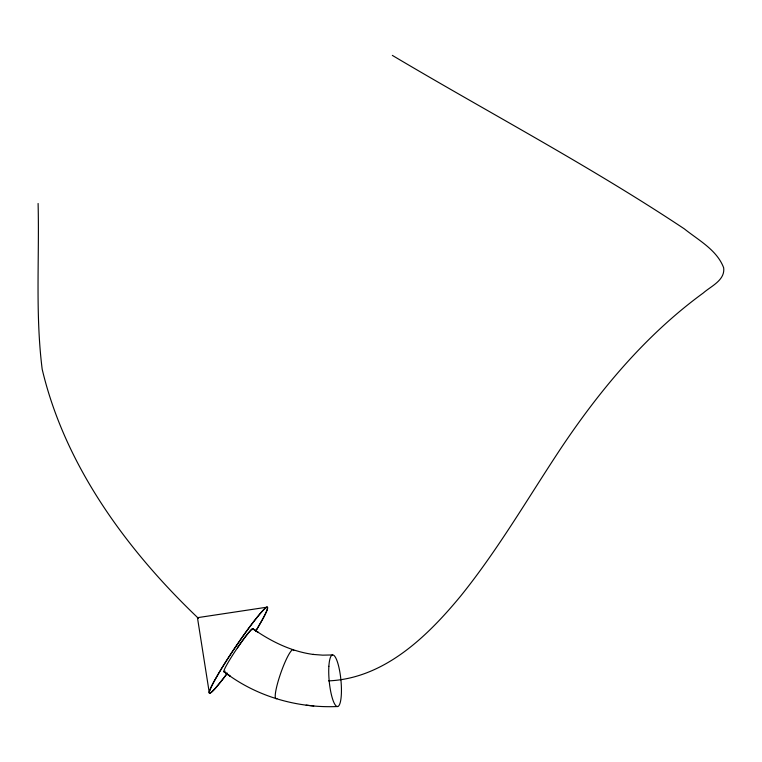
<?xml version="1.0" encoding="UTF-8"?>
<svg xmlns="http://www.w3.org/2000/svg" width="762" height="762" viewBox="0 0 762 762"><rect width="100%" height="100%" fill="white"/><g stroke="black" fill="none" stroke-linecap="round" stroke-linejoin="round"><path stroke-width="1.14" d="M256.289 630.155A52.845 4.305 -56 0 0 257.404 628.307L263.004 618.506A52.864 4.315 -56 0 0 267.491 608.524L267.529 607.381L266.9 607.2A52.845 4.305 -56 0 0 260.556 613.153L254.108 621.078A52.864 4.315 -56 0 0 240.649 639.47L232.124 651.996A52.845 4.305 -56 0 0 219.437 672.065L213.836 681.866A52.864 4.315 -56 0 0 209.35 691.839L209.321 692.991L209.941 693.172A52.845 4.305 -56 0 0 216.284 687.219L222.733 679.294A52.864 4.315 -56 0 0 226.524 674.313M267.176 607.152L197.453 617.677L209.321 692.991M332.537 654.949L322.736 655.158L312.944 654.415L313.449 654.472C291.351 651.529 270.853 641.375 252.793 628.669L258.08 632.317L252.974 628.783M337.614 706.517C297.247 708.308 256.165 696.506 224.057 671.703L230.095 676.123M328.584 680.885C384.2 678.485 427.282 636.508 460.734 595.97C497.738 550.059 527.409 498.958 559.86 449.875C599.227 390.744 645.528 335.109 703.231 293.027C711.003 286.121 725.243 280.311 723.671 267.795C716.975 249.946 698.478 240.22 684.343 228.867C590.045 166.135 489.652 113.195 392.335 55.388M306.162 705.155L313.801 705.945M223.866 671.589L229.905 675.97M198.539 618.458C127.454 550.736 65.056 466.134 42.186 369.246C35.242 314.325 39.443 258.68 38.1 203.483M227.409 673.132A51.826 4.229 -56 0 1 213.912 681.714A51.826 4.229 -56 0 1 258.508 615.563A51.826 4.229 -56 0 1 255.489 631.479M276.911 698.449A25.908 3.962 -70.7 0 1 280.94 672.589A25.908 3.962 -70.7 0 1 293.741 650.586M225.066 671.093A25.908 2.115 -56 0 1 236.401 649.405A25.908 2.115 -56 0 1 252.879 629.698A25.994 2.124 -56 0 0 247.964 633.47A25.994 2.124 -56 0 0 237.392 647.938M328.87 666.302A25.908 5.877 84.5 0 0 337.004 706.469A25.908 5.877 84.5 0 0 339.357 669.417A25.908 5.877 84.5 0 0 328.87 666.302"/></g></svg>
